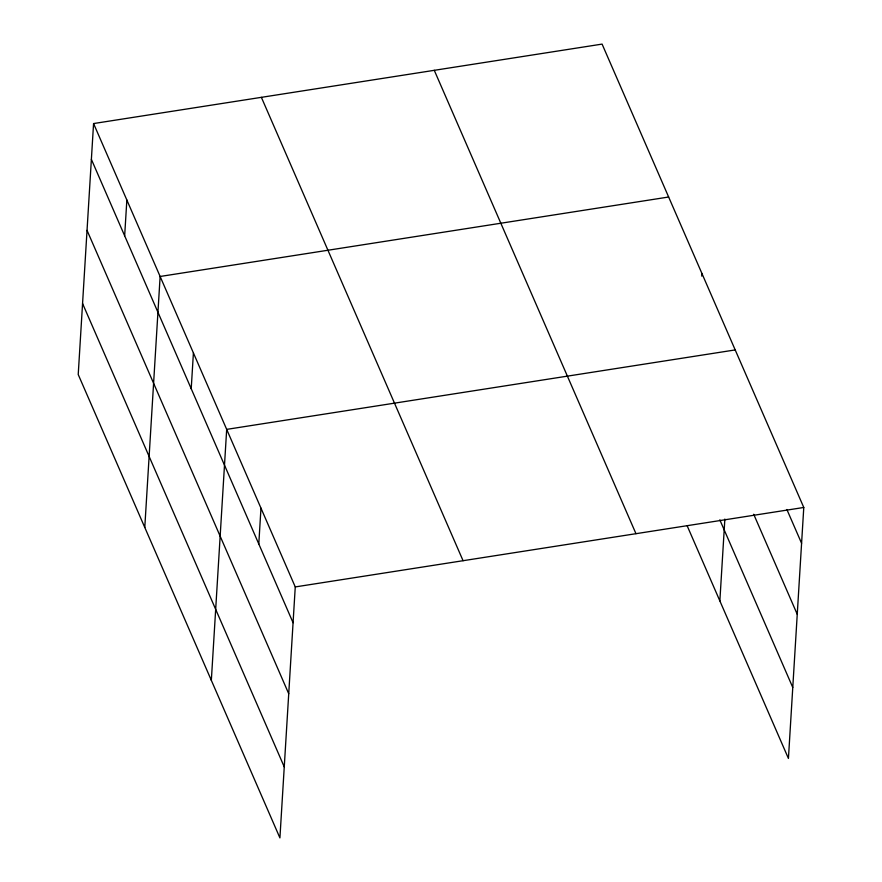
<?xml version="1.0" encoding="UTF-8"?>
<svg xmlns="http://www.w3.org/2000/svg" width="882" height="882" viewBox="0 0 882 882"><rect width="100%" height="100%" fill="white"/><g stroke="black" fill="none" stroke-linecap="round" stroke-linejoin="round"><path stroke-width="1.32" d="M93.569 123.557L78.222 374.53L279.914 837.9L295.261 586.927L93.569 123.557L602.086 44.1L803.778 507.47L788.431 758.443L687.122 525.694M124.66 235.825L126.854 200.016M144.78 527.447L160.127 276.474L668.644 197.017M191.218 388.742L193.412 352.921M211.338 680.353L226.685 429.38L735.202 349.922M258.79 543.962L260.973 508.153M701.763 276.121L701.918 273.464M719.855 600.896L724.861 519.057M295.261 586.927L803.778 507.47M786.887 509.52L801.584 543.279M753.702 514.261L797.24 614.28M719.833 519.862L792.764 687.442M434.275 70.317L635.966 533.687M261.381 97.34L463.072 560.709M91.386 159.366L293.078 622.736M87.042 230.367L288.734 693.737M82.566 303.529L284.258 766.899"/></g></svg>
